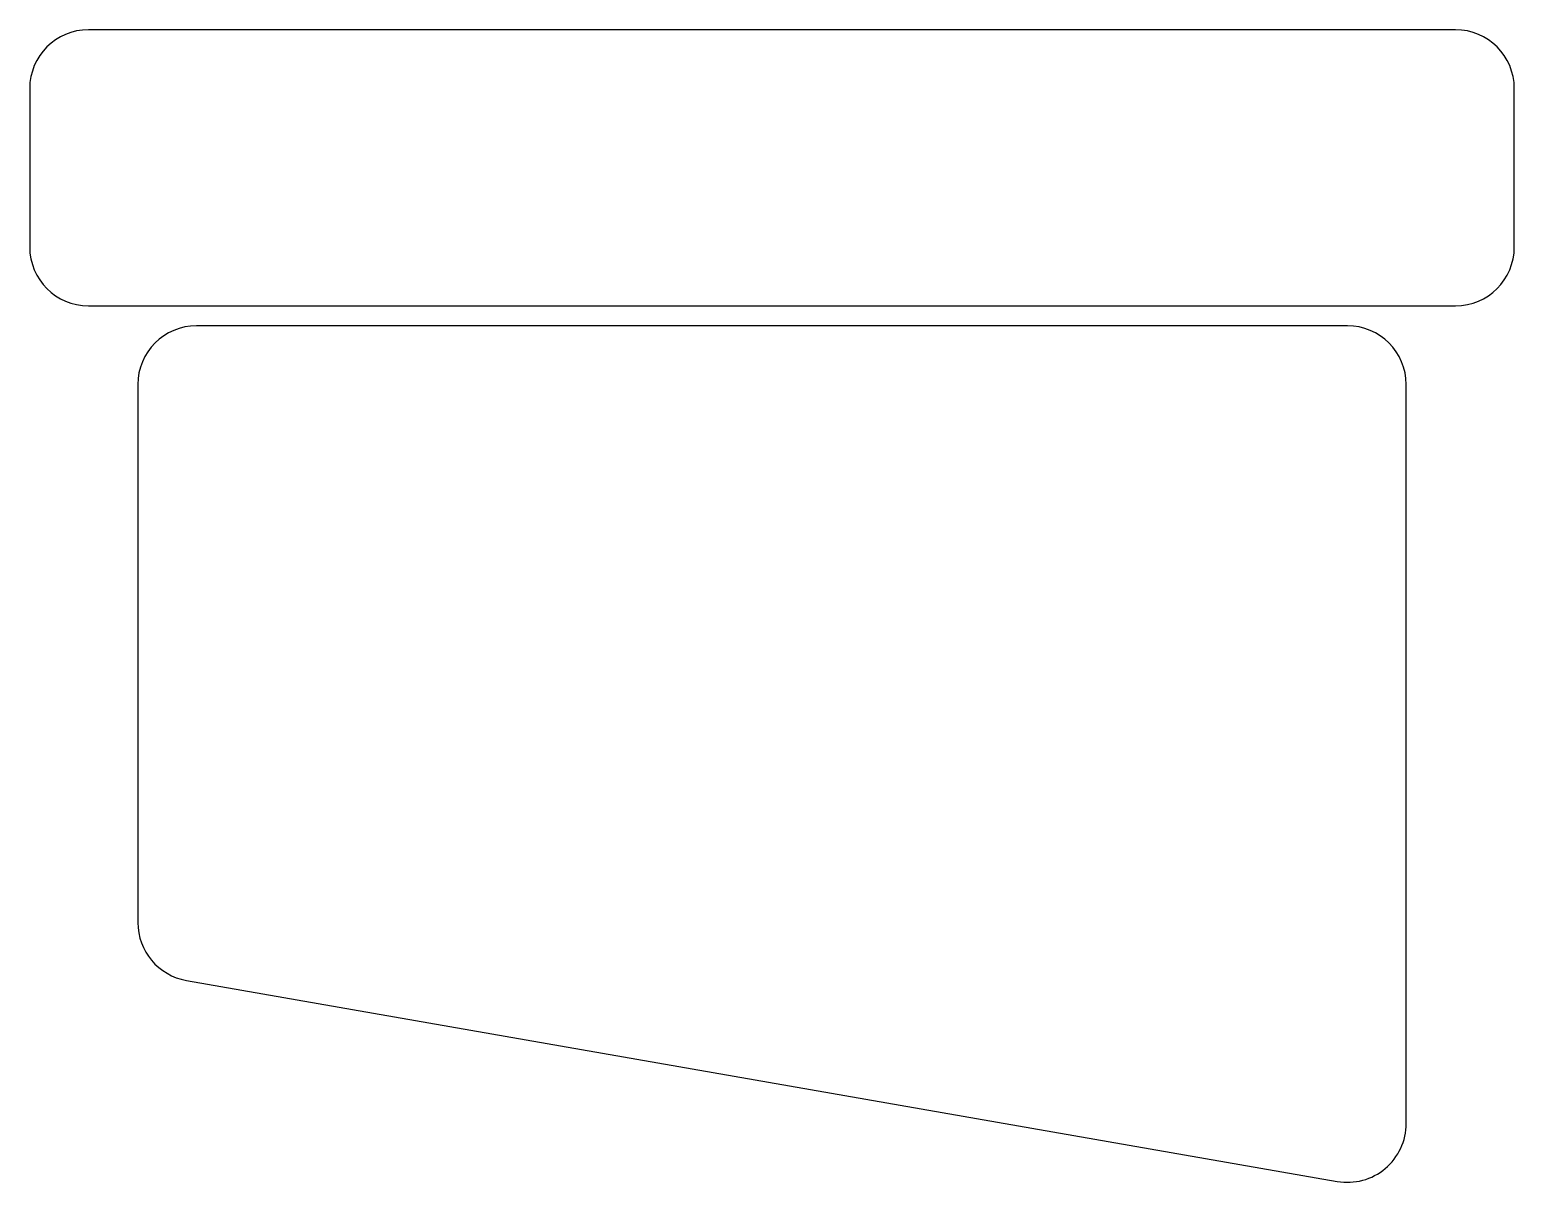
# Model space of a CAD drawing. Header units: millimetres. Extents: x 69 to 541, y 13 to 379.
import ezdxf

# ---------------------------------------------------------------- set-up
doc = ezdxf.new("R2010")
doc.units = ezdxf.units.MM

msp = doc.modelspace()

# ---------------------------------------------------------------- linework, layer by layer
for p, q in [((522.23, 379.25), (87.37, 379.25)), ((68.67, 360.55), (68.67, 310.15)), ((540.93, 310.15), (540.93, 360.55)), ((87.37, 291.45), (522.23, 291.45)), ((487.84, 285.1), (121.76, 285.1)), ((103.06, 266.4), (103.06, 95.34)), ((506.54, 31.42), (506.54, 266.4)), ((118.54, 76.92), (484.62, 12.99))]:
    msp.add_line(p, q)
for centre, start, end in [((87.37, 360.55), 90, 180), ((522.23, 360.55), 0, 90), ((87.37, 310.15), 180, 270), ((522.23, 310.15), -90, 0), ((121.76, 266.4), 90, 180), ((487.84, 266.4), 0, 90), ((121.76, 95.34), 180, 260.0954), ((487.84, 31.42), 260.0954, 360)]:
    msp.add_arc(centre, 18.7, start, end)

doc.saveas('drawing.dxf')
